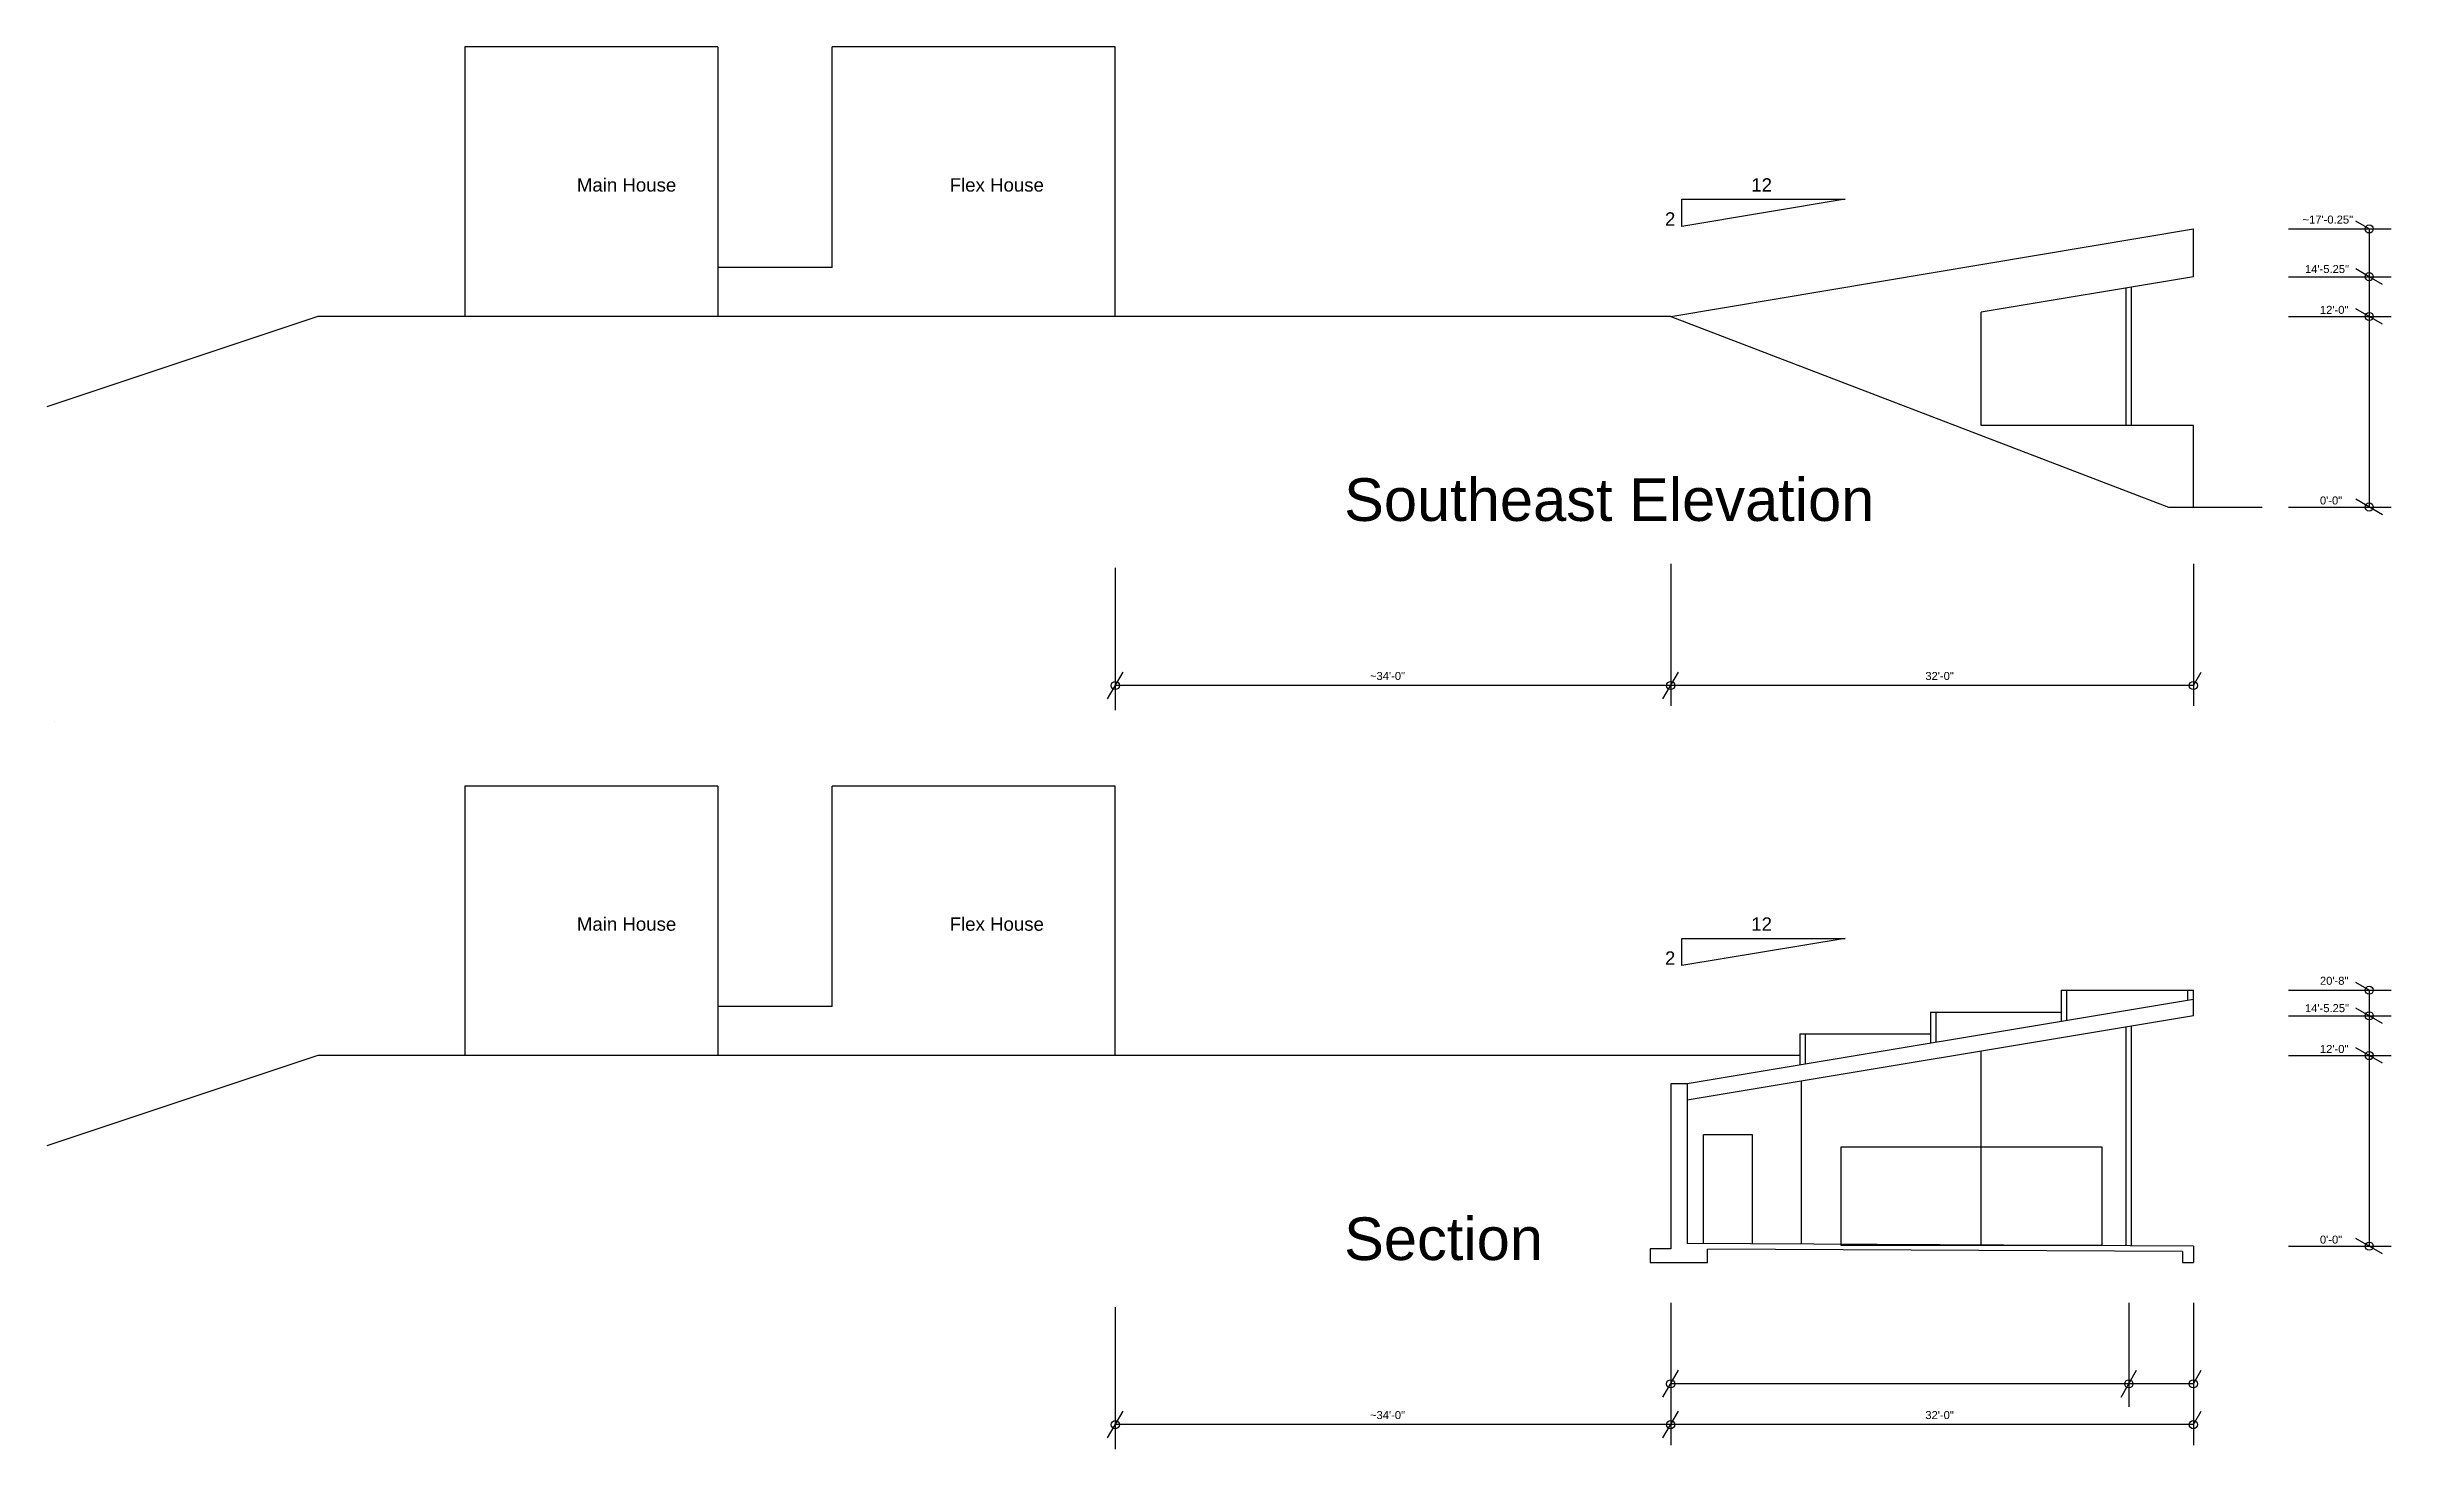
# Model space of a CAD drawing. Header units: inches. Extents: x -2 to 3443, y 0 to 2222.
# Drawn here: x -2 to 1721, y 1183 to 2222 of the extents above; entities that cross this region are included whole.
import ezdxf

# ---------------------------------------------------------------- set-up
doc = ezdxf.new("R2010")
doc.units = ezdxf.units.IN
doc.header["$MEASUREMENT"] = 0
doc.layers.add('deck', color=253, linetype='Continuous')
doc.layers.add('dims', color=252, linetype='Continuous')
doc.styles.get("Standard").update_dxf_attribs({"font": 'arial.ttf'})
picture_1 = doc.add_image_def('image1.png', size_in_pixel=(299, 113))

msp = doc.modelspace()

# ---------------------------------------------------------------- linework, layer by layer
for p, q in [((491.3, 2222.2), (305.3, 2222.2)), ((305.3, 2222.2), (305.3, 2024.2)), ((491.3, 2222.2), (491.3, 2024.2)), ((783.3, 2222.2), (575.3, 2222.2)), ((575.3, 2060.2), (575.3, 2222.2)), ((783.3, 2024.2), (783.3, 2222.2)), ((1199.6, 2090.3), (1199.6, 2110.3)), ((1199.6, 2110.3), (1319.6, 2110.3)), ((1319.6, 2110.3), (1199.6, 2090.3)), ((1191.3, 2024.2), (1575.3, 2088.5)), ((1575.3, 2053.4), (1575.3, 2088.5)), ((575.3, 2060.2), (491.3, 2060.2)), ((1575.3, 2053.4), (1419.3, 2027.4)), ((1525.9, 1944.2), (1525.9, 2045.2)), ((1529.9, 1944.2), (1529.9, 2045.8)), ((197.5, 2024.2), (-1.7, 1957.8)), ((1191.3, 2024.2), (197.5, 2024.2)), ((1419.3, 1944.2), (1419.3, 2027.4)), ((1575.3, 1944.2), (1419.3, 1944.2)), ((1575.3, 1884.2), (1575.3, 1944.2)), ((491.3, 1679.3), (305.3, 1679.3)), ((305.3, 1679.3), (305.3, 1481.3)), ((491.3, 1679.3), (491.3, 1481.3)), ((783.3, 1679.3), (575.3, 1679.3)), ((575.3, 1517.3), (575.3, 1679.3)), ((783.3, 1481.3), (783.3, 1679.3)), ((1199.6, 1547.4), (1199.6, 1567.4)), ((1199.6, 1567.4), (1319.6, 1567.4)), ((1319.6, 1567.4), (1199.6, 1547.4)), ((575.3, 1517.3), (491.3, 1517.3)), ((1575.3, 1522.5), (1203.3, 1460.5)), ((1478.1, 1529.3), (1478.1, 1506.3)), ((1478.1, 1529.3), (1575.3, 1529.3)), ((1482.1, 1529.3), (1482.1, 1507)), ((1571.3, 1521.8), (1571.3, 1529.3)), ((1575.3, 1510.5), (1575.3, 1529.3)), ((1575.3, 1510.5), (1203.3, 1448.5)), ((1382.1, 1513.3), (1382.1, 1497.3)), ((1382.1, 1513.3), (1478.1, 1513.3)), ((1386.1, 1513.3), (1386.1, 1491)), ((1525.9, 1341.7), (1525.9, 1502.3)), ((1529.9, 1341.5), (1529.9, 1502.9)), ((197.5, 1481.3), (-1.7, 1414.9)), ((1286.1, 1481.3), (197.5, 1481.3)), ((1286.1, 1497.3), (1286.1, 1474.3)), ((1286.1, 1497.3), (1382.1, 1497.3)), ((1290.1, 1497.3), (1290.1, 1475)), ((1382.1, 1497.3), (1382.1, 1490.3)), ((1419.3, 1342.1), (1419.3, 1484.5)), ((1191.3, 1460.5), (1191.3, 1339.3)), ((1203.3, 1460.5), (1191.3, 1460.5)), ((1203.3, 1460.5), (1203.3, 1343.2)), ((1191.3, 1339.3), (1176.3, 1339.4)), ((1176.3, 1339.4), (1176.3, 1329.2)), ((1176.3, 1329.2), (1218.3, 1329.2)), ((1575.3, 1341.3), (1203.3, 1343.2)), ((1567.3, 1337.3), (1218.3, 1339.2)), ((1218.3, 1329.2), (1218.3, 1339.2)), ((1567.3, 1337.3), (1567.3, 1329.2)), ((1567.3, 1329.2), (1575.3, 1329.2)), ((1575.3, 1341.3), (1575.3, 1329.2))]:
    msp.add_line(p, q)
for centre in [(491.3, 2222.2), (491.3, 1679.3)]:
    msp.add_circle(centre, 2.273736754432321e-13)
at = {"layer": 'deck'}
for p, q in [((1191.3, 2024.2), (1557, 1884.2)), ((1557, 1884.2), (1625.9, 1884.2))]:
    msp.add_line(p, q, dxfattribs=at)
at = {"layer": 'dims'}
for p, q in [((1645.1, 2088.5), (1720.6, 2088.5)), ((1704.5, 2088.5), (1694.7, 2094.2)), ((1704.5, 2088.5), (1704.5, 1884.2)), ((1645.1, 2053.4), (1720.6, 2053.4)), ((1704.5, 2053.4), (1694.7, 2059.1)), ((1714.3, 2047.7), (1704.5, 2053.4)), ((1645.1, 2024.2), (1720.6, 2024.2)), ((1714.3, 2018.5), (1694.7, 2029.9)), ((1645.1, 1884.2), (1720.6, 1884.2)), ((1714.3, 1878.5), (1694.7, 1889.9)), ((783.3, 1839.5), (783.3, 1735.1)), ((1191.3, 1842.5), (1191.3, 1738.1)), ((1575.3, 1842.5), (1575.3, 1738.1)), ((777.6, 1743.3), (789, 1763)), ((1185.6, 1743.3), (1197, 1763)), ((1575.3, 1753.1), (1581, 1763)), ((1191.3, 1753.1), (783.3, 1753.1)), ((1575.3, 1753.1), (1191.3, 1753.1)), ((1704.5, 1529.3), (1694.7, 1535)), ((1645.1, 1529.3), (1720.6, 1529.3)), ((1704.5, 1510.5), (1694.7, 1516.2)), ((1704.5, 1529.3), (1704.5, 1341.3)), ((1645.1, 1510.5), (1720.6, 1510.5)), ((1714.3, 1504.8), (1704.5, 1510.5)), ((1645.1, 1481.3), (1720.6, 1481.3)), ((1714.3, 1475.6), (1694.7, 1487)), ((1287.3, 1342.8), (1287.3, 1462.5)), ((1251.3, 1423.2), (1215.3, 1423.2)), ((1215.3, 1343.2), (1215.3, 1423.2)), ((1251.3, 1343), (1251.3, 1423.2)), ((1714.3, 1335.6), (1694.7, 1347)), ((1645.1, 1341.3), (1720.6, 1341.3)), ((783.3, 1296.6), (783.3, 1192.2)), ((1191.3, 1299.6), (1191.3, 1195.2)), ((1527.9, 1299.6), (1527.9, 1223.2)), ((1575.3, 1299.6), (1575.3, 1195.2)), ((1185.6, 1230.4), (1197, 1250.1)), ((1575.3, 1240.2), (1191.3, 1240.2)), ((1522.2, 1230.4), (1533.6, 1250.1)), ((1575.3, 1240.2), (1581, 1250.1)), ((777.6, 1200.4), (789, 1220.1)), ((1191.3, 1210.2), (783.3, 1210.2)), ((1185.6, 1200.4), (1197, 1220.1)), ((1575.3, 1210.2), (1191.3, 1210.2)), ((1575.3, 1210.2), (1581, 1220.1))]:
    msp.add_line(p, q, dxfattribs=at)
for centre in [(1704.5, 2088.5), (1704.5, 2053.4), (1704.5, 2024.2), (1704.5, 1884.2), (783.3, 1753.1), (1191.3, 1753.1), (1575.3, 1753.1), (1704.5, 1529.3), (1704.5, 1510.5), (1704.5, 1481.3), (1704.5, 1341.3), (1191.3, 1240.2), (1527.9, 1240.2), (1575.3, 1240.2), (783.3, 1210.2), (1191.3, 1210.2), (1575.3, 1210.2)]:
    msp.add_circle(centre, 3, dxfattribs=at)

# ---------------------------------------------------------------- texts
for s, height, p in [('Main House', 9.8, (387.7, 2115.9)), ('Flex House', 9.8, (661.6, 2115.9)), ('12', 9.8, (1250.5, 2115.9)), ('2', 9.8, (1187.1, 2090.9)), ('~17\'-0.25"', 5.88, (1655.5, 2092.4)), ('14\'-5.25"', 5.88, (1657.3, 2056.1)), ('12\'-0"', 5.88, (1668.3, 2026.1)), ('Southeast Elevation', 31.348, (951.4, 1874)), ('0\'-0"', 5.88, (1668.3, 1886.1)), ('~34\'-0"', 5.88, (970.4, 1757.2)), ('32\'-0"', 5.88, (1378.4, 1757.2)), ('Main House', 9.8, (387.7, 1573)), ('Flex House', 9.8, (661.6, 1573)), ('12', 9.8, (1250.5, 1573)), ('2', 9.8, (1187.1, 1548)), ('20\'-8"', 5.88, (1668.3, 1533.3)), ('14\'-5.25"', 5.88, (1657.3, 1513.2)), ('12\'-0"', 5.88, (1668.3, 1483.2)), ('Section', 31.35, (951.4, 1331.1)), ('0\'-0"', 5.88, (1668.3, 1343.2)), ('~34\'-0"', 5.88, (970.4, 1214.3)), ('32\'-0"', 5.88, (1378.4, 1214.3))]:
    msp.add_text(s, height=height).set_placement(p)
at = {"char_height": 0.2, "width": 1.606, "attachment_point": 1}
for insert in [(2.8, 1726.5), (2.8, 1183.6)]:
    msp.add_mtext('3431228279', dxfattribs=dict(at, insert=insert))

# ---------------------------------------------------------------- pictures from other files: only their frames are drawn
image = msp.add_image(picture_1, insert=(1316.5, 1341.9), size_in_units=(191.5, 72.4))
image.dxf.flags = 7

doc.saveas('drawing.dxf')
